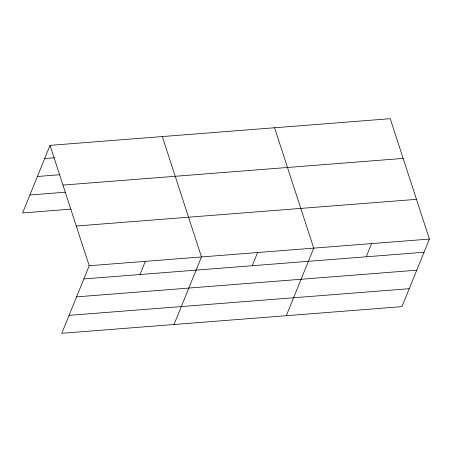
<?xml version="1.0" encoding="UTF-8"?>
<svg xmlns="http://www.w3.org/2000/svg" width="452" height="452" viewBox="0 0 452 452"><rect width="100%" height="100%" fill="white"/><g stroke="black" fill="none" stroke-linecap="round" stroke-linejoin="round"><path stroke-width="0.68" d="M50.036 145.363L89.208 265.736L61.771 333.305L401.964 306.637L429.4 239.068L390.229 118.695L50.036 145.363L22.6 212.932L71.015 209.135M139.984 274.522L145.341 261.335M174.031 324.508L201.473 256.934L162.302 136.56M252.25 265.719L257.6 252.532M286.297 315.705L313.733 248.137L274.562 127.758M366.216 256.787L371.567 243.6M44.686 158.545L54.506 157.776M37.397 176.495L59.85 174.732M62.964 185.083L403.156 158.415M29.888 194.987L65.67 192.179M76.281 226.011L416.473 199.343M89.208 265.736L429.4 239.068M83.852 278.924L424.044 252.256M76.569 296.868L416.761 270.2M69.06 315.36L409.252 288.692"/></g></svg>
